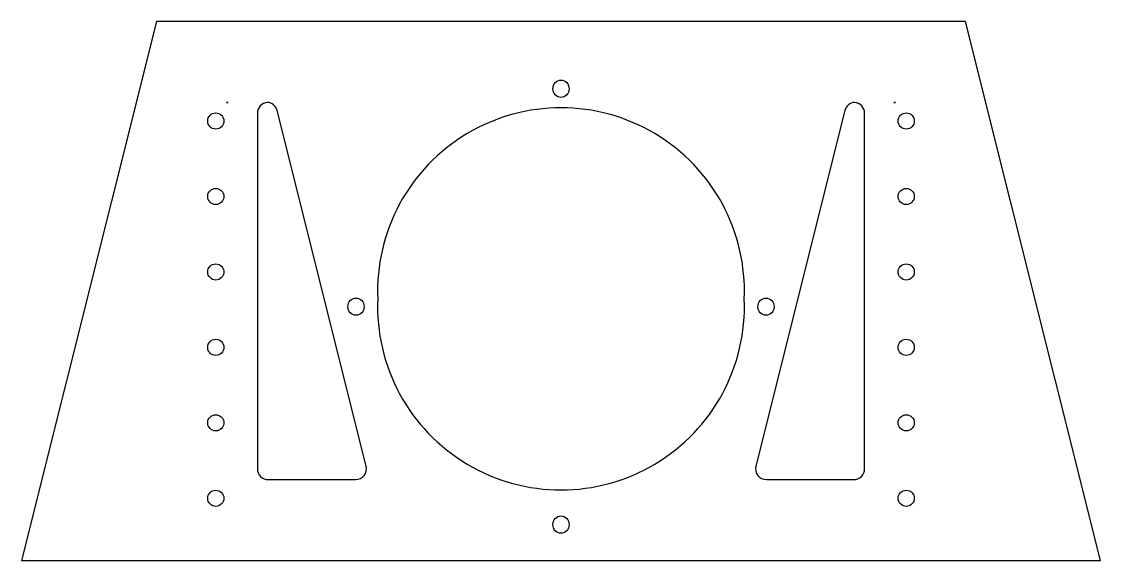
# Model space of a CAD drawing. Header units: millimetres. Extents: x -200 to 0, y 0 to 100.
import ezdxf

# ---------------------------------------------------------------- set-up
doc = ezdxf.new("R2010")
doc.units = ezdxf.units.MM
doc.header["$MEASUREMENT"] = 0

msp = doc.modelspace()

# ---------------------------------------------------------------- linework, layer by layer
msp.add_lwpolyline([(-25, 100), (-175, 100), (-200, 0), (0, 0)], close=True)
for points in [[(-162, 85), (-161.73, 85, 0.01709), (-161.86, 85, 0.01709)], [(-152.63, 83.49, 0.325148), (-154.43, 85, 0.394332), (-156.29, 83), (-156.29, 17, 0.414214), (-154.29, 15), (-138.07, 15, 0.487928), (-136.13, 17.49)], [(-133.97, 48.54, 1.043777), (-66.03, 48.54, 1.043777)], [(-43.71, 83, 0.394332), (-45.57, 85, 0.325148), (-47.37, 83.49), (-63.87, 17.49, 0.487928), (-61.93, 15), (-45.71, 15, 0.414214), (-43.71, 17)], [(-38.27, 85), (-38, 85, 0.01709), (-38.14, 85, 0.01709)]]:
    msp.add_lwpolyline(points, format="xyb", close=True)
for centre in [(-164, 81.54), (-36, 81.54), (-164, 67.54), (-36, 67.54), (-164, 53.54), (-36, 53.54), (-164, 39.54), (-36, 39.54), (-164, 25.54), (-36, 25.54), (-164, 11.54), (-36, 11.54)]:
    msp.add_circle(centre, 1.5)
for centre in [(-100, 87.53), (-138, 47.09), (-62, 47.09), (-100, 6.65)]:
    msp.add_ellipse(centre, major_axis=(0, -1.6), ratio=0.939693)

doc.saveas('drawing.dxf')
